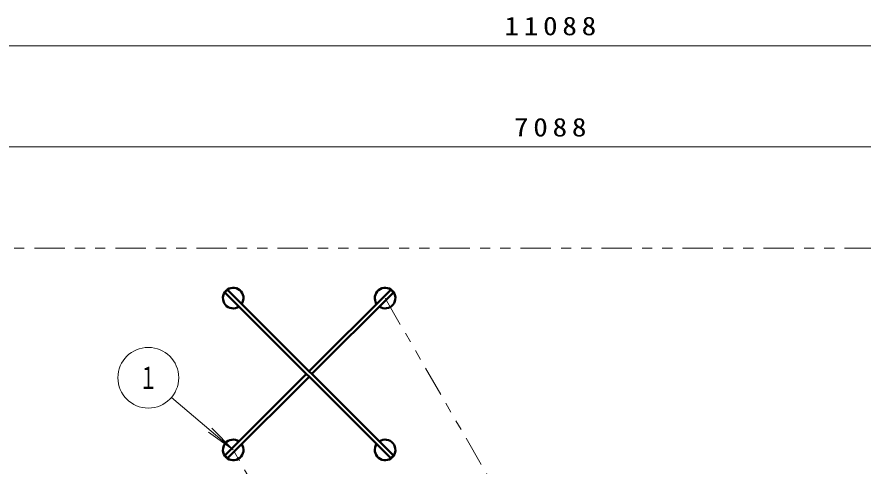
# Model space of a CAD drawing. Units: millimetres on the paper, scale 1:50. Extents: x -365 to 0, y -594 to 257.
# Drawn here: x -299 to -215.5, y 155.4 to 199.8 of the extents above; entities that cross this region are included whole.
import ezdxf
from ezdxf.enums import TextEntityAlignment as Align

# ---------------------------------------------------------------- set-up
doc = ezdxf.new("R2010")
doc.units = ezdxf.units.MM
doc.linetypes.add('USER3', pattern=[8, 3, -1, 1, -1, 1, -1])
doc.layers.add('LY_1', color=140, linetype='Continuous', lineweight=50)
doc.styles.add('ＭＳ ゴシック', font='')
doc.styles.get('ＭＳ ゴシック').set_extended_font_data('MS Gothic')

msp = doc.modelspace()

# ---------------------------------------------------------------- linework, layer by layer
at = {"layer": 'LY_1', "color": 7, "lineweight": 13}
for p, q in [((-357.405, 196.947), (-135.645, 196.947)), ((-317.405, 186.947), (-175.645, 186.947)), ((-283.752, 162.198), (-277.655, 157.014)), ((-277.655, 157.014), (-279.762, 159.149)), ((-277.655, 157.014), (-280.101, 158.751))]:
    msp.add_line(p, q, dxfattribs=at)
at = {"layer": 'LY_1'}
for p, q in [((-278.414, 172.646), (-278.287, 172.773)), ((-278.414, 172.505), (-262.165, 156.255)), ((-278.145, 172.773), (-261.896, 156.524)), ((-262.165, 172.773), (-270.155, 164.783)), ((-261.896, 172.505), (-269.886, 164.514)), ((-262.023, 172.773), (-261.896, 172.646)), ((-270.424, 164.514), (-278.414, 156.524)), ((-270.155, 164.246), (-278.145, 156.255)), ((-278.287, 156.255), (-278.414, 156.383)), ((-261.896, 156.383), (-262.023, 156.255))]:
    msp.add_line(p, q, dxfattribs=at)
at = {"layer": 'LY_1', "color": 7, "linetype": 'USER3', "lineweight": 13}
for p, q in [((-262.655, 172.014), (-244.025, 139.747)), ((-259.025, 124.747), (-277.655, 157.014))]:
    msp.add_line(p, q, dxfattribs=at)
msp.add_lwpolyline([(-198.616, 176.947), (-195.616, 173.947), (-160.968, 173.947), (-135.645, 148.624), (-135.645, 115.87), (-160.968, 90.547), (-182.484, 90.547), (-201.46, 71.57), (-241.59, 71.57), (-243.995, 73.975), (-268.414, 73.975), (-284.786, 90.347), (-332.083, 90.347), (-357.405, 115.67), (-357.405, 148.824), (-329.283, 176.947)], close=True, dxfattribs=at)
at = {"layer": 'LY_1', "color": 7, "lineweight": 13}
msp.add_circle((-286.038, 164.141), 3, dxfattribs=at)
at = {"layer": 'LY_1'}
for centre, radius, start, end in [((-277.655, 172.014), 1.016, 325.77822, 304.22178), ((-262.655, 172.014), 1.016, 235.77822, 214.22178), ((-278.343, 172.575), 0.1, 135, 225), ((-278.216, 172.703), 0.1, 45, 135), ((-262.094, 172.703), 0.1, 45, 135), ((-261.967, 172.575), 0.1, 315, 45), ((-277.655, 157.014), 1.016, 55.77822, 34.22178), ((-262.655, 157.014), 1.016, 145.77822, 124.22178), ((-278.343, 156.453), 0.1, 135, 225), ((-278.216, 156.326), 0.1, 225, 315), ((-262.094, 156.326), 0.1, 225, 315), ((-261.967, 156.453), 0.1, 315, 45)]:
    msp.add_arc(centre, radius, start, end, dxfattribs=at)

# ---------------------------------------------------------------- texts
at = {"layer": 'LY_1', "color": 7, "style": 'ＭＳ ゴシック', "width": 0.6}
msp.add_text('１', height=2.199, dxfattribs=at).set_placement((-286.038, 164.141), align=Align.MIDDLE_CENTER)
at = {"layer": 'LY_1', "color": 7, "char_height": 1.833, "attachment_point": 8, "style": 'ＭＳ ゴシック'}
for s, insert in [('\\T1.33;\\W1.15;11088', (-246.104, 197.947)), ('\\T1.33;\\W1.15;7088', (-246.116, 187.947))]:
    msp.add_mtext(s, dxfattribs=dict(at, insert=insert))

doc.saveas('drawing.dxf')
